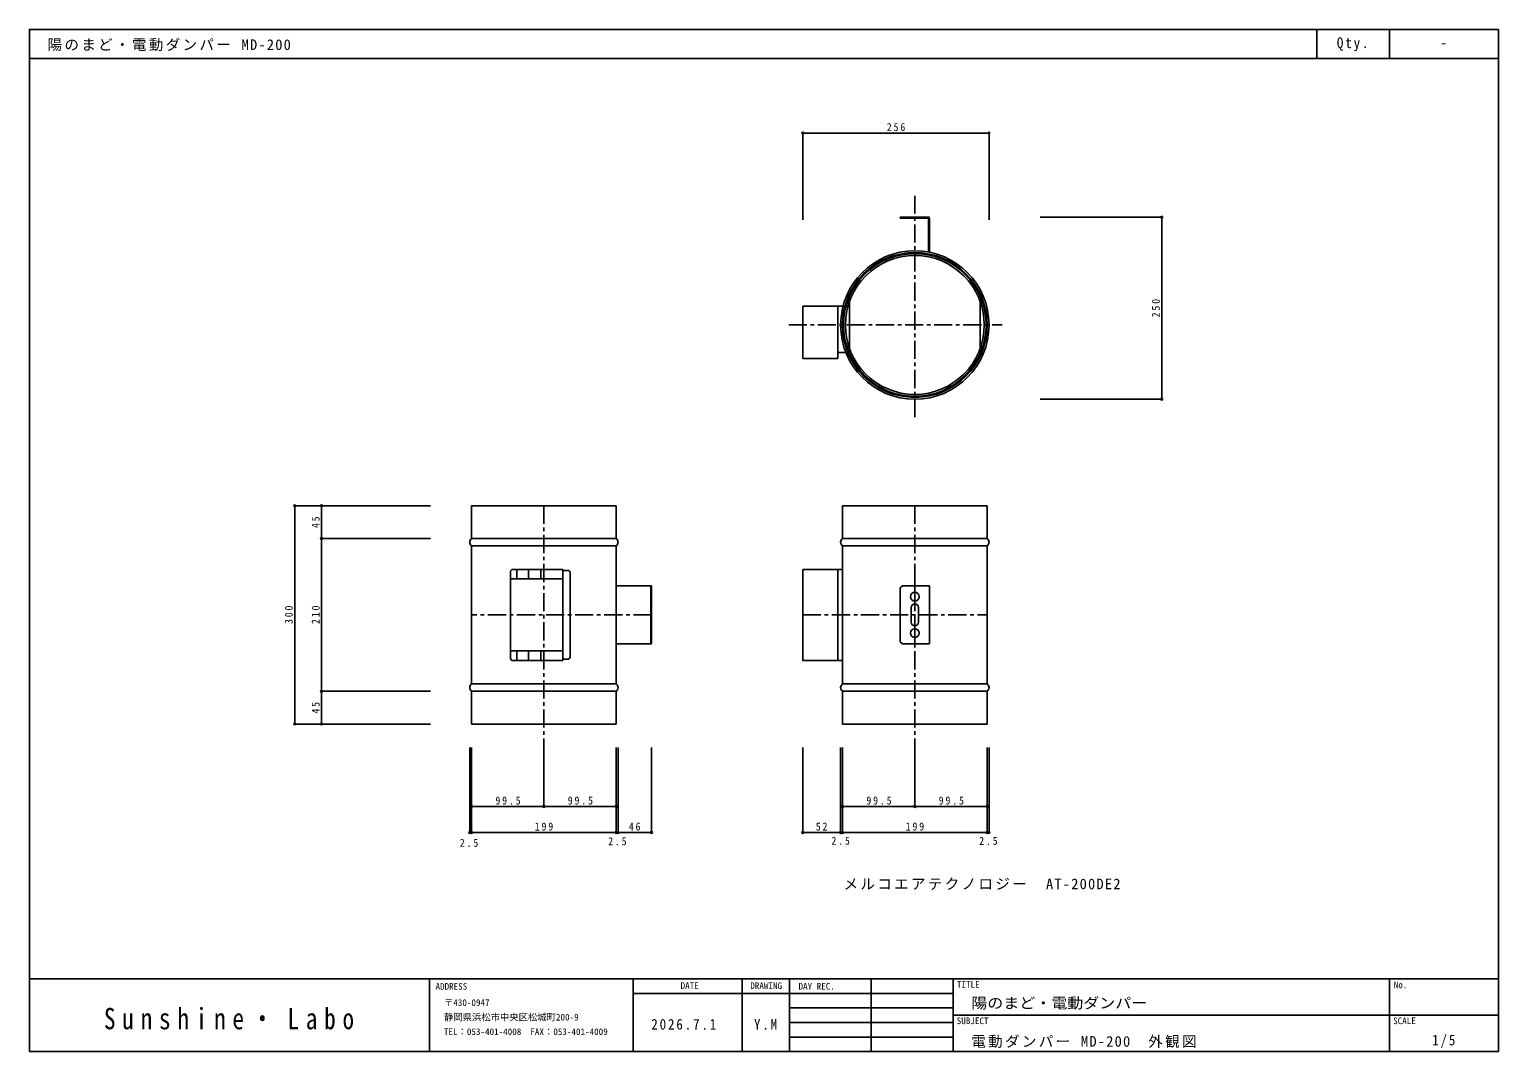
# Model space of a CAD drawing. Units: millimetres at full size, sheet at 1:5. Extents: x -1974 to 2146, y -574 to 831.
# Drawn here: x 126 to 2146, y -574 to 831 of the extents above; entities that cross this region are included whole.
import ezdxf
from ezdxf.enums import TextEntityAlignment as Align

# ---------------------------------------------------------------- set-up
doc = ezdxf.new("R2010")
doc.units = ezdxf.units.MM
doc.header["$LTSCALE"] = 5
doc.header["$PDMODE"] = 32
doc.header["$PDSIZE"] = 2.5
doc.linetypes.add('CHAIN1', pattern=[8, 5, -1, 1, -1])
doc.layers.add('0-1', color=7, linetype='Continuous')
doc.layers.add('F-0', color=2, linetype='Continuous')
doc.styles.add('ＭＳ ゴシック', font='')
doc.styles.add('ＭＳ 明朝', font='')
doc.styles.get('ＭＳ ゴシック').set_extended_font_data('MS Gothic')
doc.styles.get('ＭＳ 明朝').set_extended_font_data('MS Mincho')

msp = doc.modelspace()

# ---------------------------------------------------------------- linework, layer by layer
at = {"layer": '0-1', "color": 4}
for p, q in [((1189.386, 688.215), (1445.386, 688.215)), ((1189.386, 688.215), (1189.386, 568.987)), ((1445.386, 688.215), (1445.386, 568.987)), ((1682.834, 572.36), (1515.794, 572.36)), ((1682.834, 572.36), (1682.834, 322.36)), ((1682.834, 322.36), (1515.794, 322.36)), ((490.789, 175.897), (490.789, -124.103)), ((490.789, 175.897), (677.513, 175.897)), ((527.744, 130.897), (527.744, 175.897)), ((527.744, 175.897), (677.513, 175.897)), ((527.744, -79.103), (527.744, 130.897)), ((527.744, 130.897), (677.513, 130.897)), ((527.744, -124.103), (527.744, -79.103)), ((527.744, -79.103), (677.513, -79.103)), ((490.789, -124.103), (677.513, -124.103)), ((527.744, -124.103), (677.513, -124.103)), ((731.386, -273.182), (731.386, -156.594)), ((733.886, -273.182), (733.886, -156.594)), ((733.886, -237.43), (733.886, -156.594)), ((833.386, -237.43), (833.386, -156.594)), ((932.886, -273.182), (932.886, -156.594)), ((932.886, -237.43), (932.886, -156.594)), ((935.386, -273.182), (935.386, -156.594)), ((935.386, -273.182), (935.386, -156.594)), ((981.386, -273.182), (981.386, -156.594)), ((1189.386, -273.182), (1189.386, -156.594)), ((1241.386, -273.182), (1241.386, -156.594)), ((1241.386, -273.182), (1241.386, -156.594)), ((1243.886, -273.182), (1243.886, -156.594)), ((1243.886, -237.43), (1243.886, -156.594)), ((1343.386, -237.43), (1343.386, -156.594)), ((1442.886, -273.182), (1442.886, -156.594)), ((1442.886, -237.43), (1442.886, -156.594)), ((1445.386, -273.182), (1445.386, -156.594)), ((733.886, -237.43), (833.386, -237.43)), ((833.386, -237.43), (932.886, -237.43)), ((1243.886, -237.43), (1343.386, -237.43)), ((1343.386, -237.43), (1442.886, -237.43)), ((731.386, -273.182), (733.886, -273.182)), ((733.886, -273.182), (932.886, -273.182)), ((932.886, -273.182), (935.386, -273.182)), ((935.386, -273.182), (981.386, -273.182)), ((1241.386, -273.182), (1189.386, -273.182)), ((1241.386, -273.182), (1243.886, -273.182)), ((1243.886, -273.182), (1442.886, -273.182)), ((1442.886, -273.182), (1445.386, -273.182))]:
    msp.add_line(p, q, dxfattribs=at)
at = {"layer": '0-1', "color": 4, "linetype": 'CHAIN1'}
for p, q in [((1343.386, 297.663), (1343.386, 601.752)), ((1169.961, 424.36), (1463.433, 424.36)), ((833.386, 175.897), (833.386, -156.594)), ((1343.386, 175.897), (1343.386, -156.594)), ((981.386, 25.897), (733.886, 25.897)), ((1189.386, 25.897), (1442.886, 25.897))]:
    msp.add_line(p, q, dxfattribs=at)
at = {"layer": '0-1'}
for p, q in [((1323.386, 571.36), (1323.386, 572.36)), ((1323.386, 572.36), (1361.386, 572.36)), ((1323.386, 572.36), (1363.386, 572.36)), ((1323.386, 571.36), (1360.886, 571.36)), ((1362.386, 524.765), (1362.386, 569.86)), ((1363.386, 524.36), (1363.386, 570.36)), ((1189.386, 450.36), (1244.755, 450.36)), ((1189.386, 450.36), (1244.755, 450.36)), ((1189.386, 450.36), (1189.386, 378.36)), ((1212.386, 450.36), (1252.386, 450.36)), ((1237.386, 450.36), (1237.386, 378.36)), ((1237.386, 450.36), (1237.386, 378.36)), ((1253.741, 391.434), (1253.741, 457.286)), ((1433.03, 391.434), (1433.03, 457.286)), ((1237.386, 386.36), (1248.728, 386.36)), ((1237.386, 386.36), (1248.728, 386.36)), ((1189.386, 378.36), (1237.386, 378.36)), ((733.886, 175.897), (932.886, 175.897)), ((733.886, 130.897), (733.886, 175.897)), ((932.886, 130.897), (932.886, 175.897)), ((932.886, 130.897), (932.886, 175.897)), ((1243.886, 175.897), (1442.886, 175.897)), ((1243.886, 130.897), (1243.886, 175.897)), ((1243.886, 175.897), (1442.886, 175.897)), ((1243.886, 130.897), (1243.886, 175.897)), ((1442.886, 130.897), (1442.886, 175.897)), ((1442.886, 130.897), (1442.886, 175.897)), ((733.886, 130.897), (932.886, 130.897)), ((733.886, 130.897), (932.886, 130.897)), ((1243.886, 130.897), (1442.886, 130.897)), ((1243.886, 130.897), (1442.886, 130.897)), ((733.886, -69.103), (733.886, 120.897)), ((733.886, 120.897), (932.886, 120.897)), ((733.886, -69.103), (733.886, 120.897)), ((733.886, 120.897), (932.886, 120.897)), ((932.886, -69.103), (932.886, 120.897)), ((932.886, -69.103), (932.886, 120.897)), ((1243.886, 120.897), (1442.886, 120.897)), ((1243.886, -69.103), (1243.886, 120.897)), ((1243.886, 120.897), (1442.886, 120.897)), ((1243.886, -69.103), (1243.886, 120.897)), ((1442.886, -69.103), (1442.886, 120.897)), ((1442.886, -69.103), (1442.886, 120.897)), ((789.386, 88.397), (787.386, 86.397)), ((787.386, 86.397), (787.386, -34.603)), ((859.386, 88.397), (789.386, 88.397)), ((796.386, 88.397), (796.386, 75.397)), ((812.386, 88.397), (812.386, 75.397)), ((829.386, 88.397), (829.386, 75.397)), ((859.386, 88.397), (859.386, -36.603)), ((859.386, 86.897), (867.386, 86.897)), ((859.386, 83.897), (859.386, 43.897)), ((867.386, 86.897), (869.386, 84.897)), ((869.386, 84.897), (869.386, -33.103)), ((1243.886, 88.397), (1189.386, 88.397)), ((1237.386, -36.603), (1237.386, 88.397)), ((859.386, 75.397), (787.386, 75.397)), ((932.886, 65.897), (981.386, 65.897)), ((980.386, 65.897), (980.386, -14.103)), ((981.386, 65.897), (981.386, -14.103)), ((1326.386, 65.897), (1323.386, 62.897)), ((1323.386, -11.103), (1323.386, 62.897)), ((1326.386, 65.897), (1363.386, 65.897)), ((1343.386, 30.897), (1343.386, 70.897)), ((1363.386, -14.103), (1363.386, 65.897)), ((981.386, 45.897), (981.386, 5.897)), ((1338.386, 35.897), (1338.386, 15.897)), ((1343.386, -19.103), (1343.386, 20.897)), ((1348.386, 35.897), (1348.386, 15.897)), ((932.886, -14.103), (981.386, -14.103)), ((1323.386, -11.103), (1326.386, -14.103)), ((1326.386, -14.103), (1363.386, -14.103)), ((787.386, -23.603), (859.386, -23.603)), ((787.386, -34.603), (789.386, -36.603)), ((789.386, -36.603), (859.386, -36.603)), ((796.386, -23.603), (796.386, -36.603)), ((812.386, -36.603), (812.386, -23.603)), ((829.386, -36.603), (829.386, -23.603)), ((859.386, -35.103), (867.386, -35.103)), ((869.386, -33.103), (867.386, -35.103)), ((733.886, -69.103), (932.886, -69.103)), ((733.886, -69.103), (932.886, -69.103)), ((733.886, -124.103), (733.886, -79.103)), ((733.886, -79.103), (932.886, -79.103)), ((733.886, -124.103), (733.886, -79.103)), ((733.886, -79.103), (932.886, -79.103)), ((932.886, -124.103), (932.886, -79.103)), ((932.886, -124.103), (932.886, -79.103)), ((1243.886, -69.103), (1442.886, -69.103)), ((1243.886, -69.103), (1442.886, -69.103)), ((1243.886, -124.103), (1243.886, -79.103)), ((1243.886, -79.103), (1442.886, -79.103)), ((1243.886, -79.103), (1442.886, -79.103)), ((1243.886, -124.103), (1243.886, -79.103)), ((1442.886, -124.103), (1442.886, -79.103)), ((1442.886, -124.103), (1442.886, -79.103)), ((733.886, -124.103), (932.886, -124.103)), ((733.886, -124.103), (932.886, -124.103)), ((1243.886, -124.103), (1442.886, -124.103)), ((1243.886, -124.103), (1442.886, -124.103))]:
    msp.add_line(p, q, dxfattribs=at)
for points in [[(1189.386, 450.36), (1189.386, 378.36), (1237.386, 378.36)], [(733.886, 130.897), (733.886, 175.897), (932.886, 175.897)], [(1243.886, -36.603), (1189.386, -36.603), (1189.386, 88.397)]]:
    msp.add_lwpolyline(points, dxfattribs=at)
for centre, radius in [((1343.386, 424.36), 102), ((1343.386, 424.36), 102), ((1343.386, 424.36), 99.5), ((1343.386, 424.36), 98), ((1343.386, 424.36), 95.5), ((1343.386, 50.897), 6), ((1343.386, 0.897), 6)]:
    msp.add_circle(centre, radius, dxfattribs=at)
for centre, radius, start, end in [((1360.886, 569.86), 1.5, 0, 90), ((1361.386, 570.36), 2, 0, 90), ((737.636, 125.897), 6.25, 126.8699, 233.1301), ((737.636, 125.897), 6.25, 126.8699, 233.1301), ((929.136, 125.897), 6.25, 306.8699, 53.1301), ((929.136, 125.897), 6.25, 306.8699, 53.1301), ((1247.636, 125.897), 6.25, 126.8699, 233.1301), ((1247.636, 125.897), 6.25, 126.8699, 233.1301), ((1439.136, 125.897), 6.25, 306.8699, 53.1301), ((1439.136, 125.897), 6.25, 306.8699, 53.1301), ((1343.386, 35.897), 5, 0, 180), ((1343.386, 15.897), 5, 180, 0), ((737.636, -74.103), 6.25, 126.8699, 233.1301), ((737.636, -74.103), 6.25, 126.8699, 233.1301), ((929.136, -74.103), 6.25, 306.8699, 53.1301), ((929.136, -74.103), 6.25, 306.8699, 53.1301), ((1247.636, -74.103), 6.25, 126.8699, 233.1301), ((1247.636, -74.103), 6.25, 126.8699, 233.1301), ((1439.136, -74.103), 6.25, 306.8699, 53.1301), ((1439.136, -74.103), 6.25, 306.8699, 53.1301)]:
    msp.add_arc(centre, radius, start, end, dxfattribs=at)
at = {"layer": '0-1', "color": 5}
for p in [(1189.386, 688.215), (1445.386, 688.215), (1682.834, 572.36), (1682.834, 322.36), (490.789, 175.897), (527.744, 175.897), (527.744, 130.897), (527.744, -79.103), (490.789, -124.103), (527.744, -124.103), (733.886, -237.43), (833.386, -237.43), (932.886, -237.43), (1243.886, -237.43), (1343.386, -237.43), (1442.886, -237.43), (731.386, -273.182), (733.886, -273.182), (932.886, -273.182), (935.386, -273.182), (981.386, -273.182), (1189.386, -273.182), (1241.386, -273.182), (1243.886, -273.182), (1442.886, -273.182), (1445.386, -273.182)]:
    msp.add_point(p, dxfattribs=at)
at = {"layer": 'F-0', "color": 5}
for p, q in [((1896.034, 830.621), (1896.034, 790.621)), ((1996.034, 830.621), (1996.034, 790.621)), ((2146.034, 830.621), (2146.034, -574.379)), ((126.034, 790.621), (2146.034, 790.621)), ((126.034, -474.379), (2146.034, -474.379)), ((2146.034, -574.379), (126.034, -574.379))]:
    msp.add_line(p, q, dxfattribs=at)
at = {"layer": 'F-0'}
for p, q in [((676.034, -574.379), (676.034, -474.379)), ((676.034, -574.379), (676.034, -474.379)), ((956.034, -574.379), (956.034, -474.379)), ((956.034, -574.379), (956.034, -474.379)), ((1106.034, -474.379), (1106.034, -574.379)), ((1171.034, -574.379), (1171.034, -474.379)), ((1396.034, -474.379), (1396.034, -574.379)), ((1996.034, -474.379), (1996.034, -574.379)), ((956.034, -494.379), (1171.034, -494.379)), ((1171.034, -494.379), (1396.034, -494.379)), ((1171.034, -514.379), (1396.034, -514.379)), ((1396.034, -524.379), (2146.034, -524.379)), ((1171.034, -534.379), (1396.034, -534.379)), ((1171.034, -554.379), (1396.034, -554.379))]:
    msp.add_line(p, q, dxfattribs=at)
at = {"layer": 'F-0', "color": 7}
for p, q in [((1171.034, -474.379), (1171.034, -574.379)), ((1283.534, -474.379), (1283.534, -574.379))]:
    msp.add_line(p, q, dxfattribs=at)
at = {"layer": 'F-0', "color": 5}
msp.add_lwpolyline([(126.034, -574.379), (126.034, 830.621), (2146.034, 830.621)], dxfattribs=at)

# ---------------------------------------------------------------- texts
at = {"layer": '0-1', "attachment_point": 7, "style": 'ＭＳ ゴシック'}
for s, insert, char_height in [('\\T1.38;\\W0.9;256', (1304.886, 690.715), 11), ('\\T1.38;\\W0.9;99.5', (766.761, -234.93), 11), ('\\T1.38;\\W0.9;99.5', (866.261, -234.93), 11), ('\\T1.38;\\W0.9;99.5', (1276.761, -234.93), 11), ('\\T1.38;\\W0.9;99.5', (1376.261, -234.93), 11), ('\\T1.38;\\W0.9;199', (820.886, -270.682), 11), ('\\T1.36;\\W0.9;46', (950.261, -270.682), 11), ('\\T1.36;\\W0.9;52', (1207.261, -270.682), 11), ('\\T1.38;\\W0.9;199', (1330.886, -270.682), 11), ('\\T1.38;\\W0.9;2.5', (717.807, -293.069), 11), ('\\T1.38;\\W0.9;2.5', (921.768, -290.907), 11), ('\\T1.38;\\W0.9;2.5', (1228.732, -290.186), 11), ('\\T1.38;\\W0.9;2.5', (1431.87, -290.419), 11), ('\\T1.16;メルコエアテクノロジー\u3000AT-200DE2', (1245.337, -352.188), 14.66)]:
    msp.add_mtext(s, dxfattribs=dict(at, insert=insert, char_height=char_height))
at = {"layer": '0-1', "char_height": 11, "attachment_point": 7, "rotation": 90, "style": 'ＭＳ ゴシック'}
for s, insert in [('\\T1.38;\\W0.9;250', (1680.334, 434.86)), ('\\T1.36;\\W0.9;45', (525.244, 145.272)), ('\\T1.38;\\W0.9;300', (488.289, 13.397)), ('\\T1.38;\\W0.9;210', (525.244, 13.397)), ('\\T1.36;\\W0.9;45', (525.244, -109.728))]:
    msp.add_mtext(s, dxfattribs=dict(at, insert=insert))
at = {"layer": 'F-0', "color": 7, "style": 'ＭＳ ゴシック'}
msp.add_text('-', height=14.66, dxfattribs=at).set_placement((2065.534, 800.621), align=Align.BOTTOM_LEFT)
at = {"layer": 'F-0', "color": 4, "style": 'ＭＳ ゴシック'}
for s, p in [('ADDRESS', (684.423, -492.136)), ('DATE', (1021.371, -490.943)), ('DRAWING', (1117.19, -491.218)), ('DAY REC.', (1183.534, -491.879)), ('TITLE', (1401.296, -489.276)), ('No.', (2001.92, -489.961)), ('〒430-0947', (696.034, -514.379)), ('静岡県浜松市中央区松城町200-9', (696.034, -534.379)), ('TEL：053-401-4008  FAX：053-401-4009', (696.034, -554.379)), ('SUBJECT', (1401.034, -539.379)), ('SCALE', (2001.034, -539.379))]:
    msp.add_text(s, height=9.164, dxfattribs=at).set_placement(p, align=Align.BOTTOM_LEFT)
at = {"layer": 'F-0', "color": 7, "style": 'ＭＳ ゴシック', "width": 1.1}
msp.add_text('陽のまど・電動ダンパー', height=14.66, dxfattribs=at).set_placement((1421.034, -519.379), align=Align.BOTTOM_LEFT)
at = {"layer": 'F-0', "color": 7, "char_height": 14.66, "attachment_point": 7, "style": 'ＭＳ ゴシック'}
for s, insert in [('\\T1.16;陽のまど・電動ダンパー\\~MD-200', (151.034, 800.621)), ('\\T1.28;\\W0.9;Qty.', (1923.659, 800.621)), ('\\T1.28;\\W0.9;Qty.', (1923.659, 800.621)), ('\\T1.28;\\W0.9;2026.7.1', (981.034, -544.379)), ('\\T1.27;\\W0.9;Y.M', (1122.284, -544.379)), ('\\T1.16;電動ダンパー\\~MD-200\u3000外観図', (1421.034, -569.379)), ('\\T1.27;\\W0.9;1/5', (2054.784, -569.379))]:
    msp.add_mtext(s, dxfattribs=dict(at, insert=insert))
at = {"layer": 'F-0', "insert": (228.549, -544.219), "char_height": 29.33, "attachment_point": 7, "style": 'ＭＳ 明朝'}
msp.add_mtext('\\T1.58;\\W0.8;Sunshine・Labo', dxfattribs=at)

doc.saveas('drawing.dxf')
